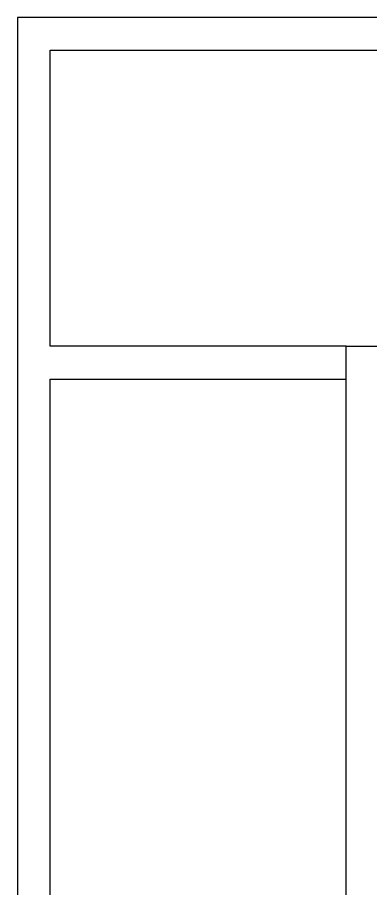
# Model space of a CAD drawing. Header units: metres. Extents: x -658 to -58, y -713 to -118.
# Drawn here: x -339.05 to -336.9, y -257.48 to -252.18 of the extents above; entities that cross this region are included whole.
import ezdxf

# ---------------------------------------------------------------- set-up
doc = ezdxf.new("R2010")
doc.units = ezdxf.units.M
doc.header["$LTSCALE"] = 100
doc.layers.add('plan', color=8, linetype='Continuous')

# ---------------------------------------------------------------- blocks, each defined once
blk = doc.blocks.new('A$C79349d3f')
at = {"layer": 'plan'}
for p, q in [((-11.1028, 21.3095), (-41.8028, 21.3095)), ((-41.8028, 21.3095), (-41.8028, 1.3095)), ((-41.6028, 21.1095), (-28.9035, 21.1095)), ((-41.6028, 19.3095), (-41.6028, 21.1095)), ((-39.8035, 19.3095), (-41.6028, 19.3095)), ((-39.8035, 19.3095), (-38.6035, 19.3095)), ((-39.8035, 14.7095), (-39.8035, 19.3095)), ((-41.6028, 19.1095), (-39.8035, 19.1095)), ((-41.6028, 1.5095), (-41.6028, 19.1095))]:
    blk.add_line(p, q, dxfattribs=at)

msp = doc.modelspace()

# ---------------------------------------------------------------- block references
at = {"layer": 'plan'}
msp.add_blockref('A$C79349d3f', (-297.2456, -273.4915), dxfattribs=at)

doc.saveas('drawing.dxf')
